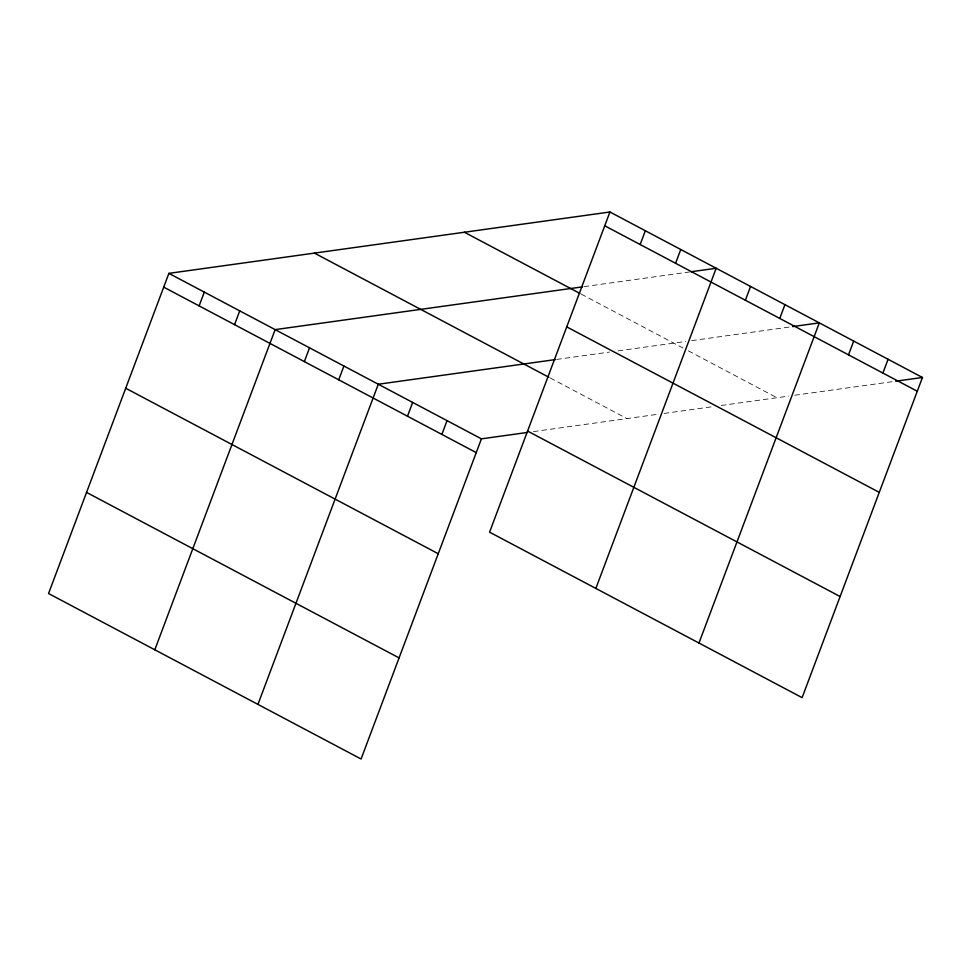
<?xml version="1.0" encoding="UTF-8"?>
<svg xmlns="http://www.w3.org/2000/svg" width="971" height="971" viewBox="0 0 971 971"><rect width="100%" height="100%" fill="white"/><g stroke="black" fill="none" stroke-linecap="round" stroke-linejoin="round"><path stroke-width="0.73" stroke-dasharray="4.86 3.64" d="M584.008 286.651L689.446 271.977M556.674 359.416L609.509 352.06M618.078 350.871L685.66 341.464M691.595 340.639L791.098 326.802M533.395 431.61L658.374 414.216M664.091 413.428L712.641 406.667M721.21 405.477L788.792 396.083M794.727 395.246L894.23 381.409M581.216 294.116L683.026 348.019M688.318 350.822L776.909 397.734M550.266 377.986L626.963 418.598"/><path stroke-width="1.46" d="M609.922 211.994L489.578 532.157L802.107 697.639L922.45 377.476L609.922 211.994L168.893 273.361L48.55 593.524L361.078 759.006L481.422 438.843L527.459 432.435M199.128 305.889L204.311 292.113M234.557 324.642L239.728 310.866M154.814 649.781L275.145 329.618L582.527 286.858M304.348 361.6L309.531 347.824M338.733 379.807L343.904 366.031M257.946 704.4L378.289 384.237L555.242 359.61M407.48 416.207L412.663 402.431M441.866 434.413L447.036 420.637M640.168 244.522L645.339 230.746M675.585 263.275L680.756 249.511M595.842 588.426L716.185 268.263L690.939 271.771M745.376 300.233L750.559 286.469M779.762 318.439L784.932 304.663M698.974 643.033L819.318 322.87L792.579 326.596M848.52 354.852L853.691 341.076M882.894 373.058L888.077 359.282M895.723 381.202L922.45 377.476M604.739 225.77L917.267 391.252M464.381 232.239L579.893 293.412M566.736 326.875L879.265 492.358M314.434 253.103L548.943 377.282M527.581 431.051L840.109 596.534M168.893 273.361L481.422 438.843M163.711 287.137L476.239 452.62M125.708 388.242L438.237 553.725M86.553 492.406L399.081 657.901"/></g></svg>
